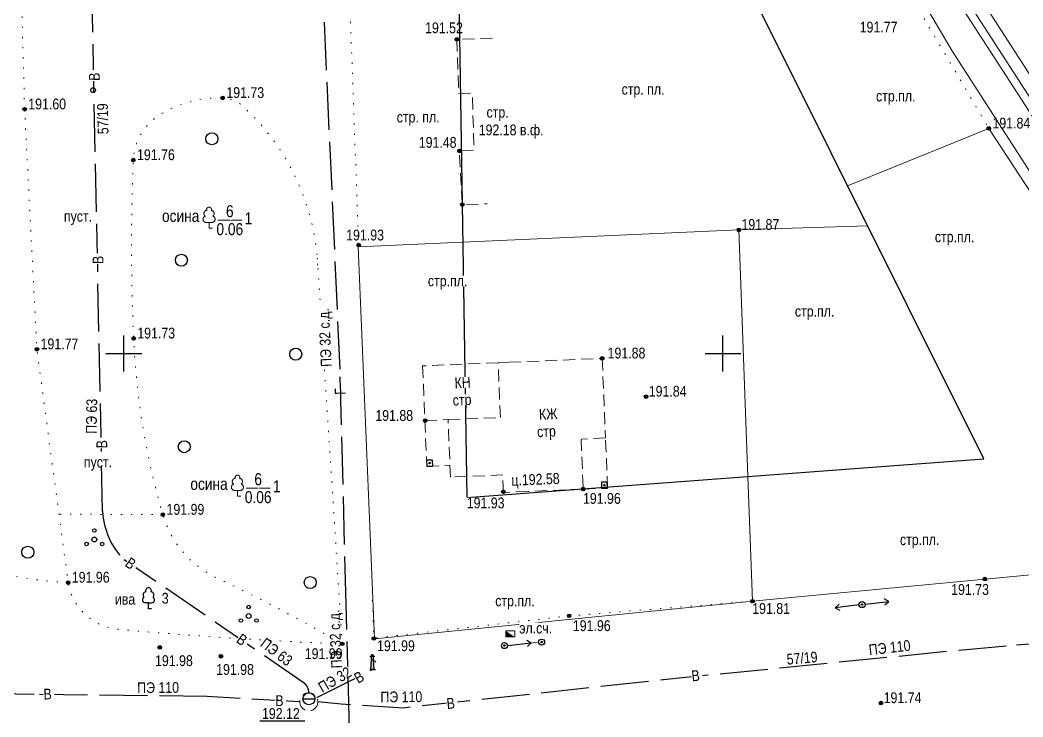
# Model space of a CAD drawing. Header units: millimetres. Extents: x 5990 to 6530, y 11480 to 11770.
# Drawn here: x 6091.3 to 6175, y 11519.7 to 11577.8 of the extents above; entities that cross this region are included whole.
import ezdxf
from ezdxf.enums import TextEntityAlignment as Align

# ---------------------------------------------------------------- set-up
doc = ezdxf.new("R2010")
doc.units = ezdxf.units.MM
for name, pattern in [('DOT', [0.5, 0, -0.5]), ('g5_01x1', [1, 0.5, -0.5]), ('g5_02x1', [1.5, 1, -0.5]), ('g5_122', [5, 4, -1]), ('g5_366', [0.85, 0.1, -0.75]), ('T_11.LINE', [1, 1, 0])]:
    doc.linetypes.add(name, pattern=pattern)
for name, color, linetype in [('02 ПЛАНОВО-ВЫСОТНОЕ ОБОСНОВАНИЕ', 7, 'Continuous'), ('03 ЗДАНИЯ И ИХ ЧАСТИ', 7, 'Continuous'), ('04 ПРОМЫШЛЕННЫЕ И СОЦ.-КУЛЬТ. ОБЪЕКТЫ', 7, 'Continuous'), ('05 ГАЗОПРОВОД', 7, 'Continuous'), ('06 ВОДОПРОВОД', 7, 'Continuous'), ('07 ЭЛЕКТРОКАБЕЛЬ', 7, 'Continuous'), ('08 ЛЭП', 7, 'Continuous'), ('15 РЕЛЬЕФ', 7, 'Continuous'), ('16 РАСТИТЕЛЬНОСТЬ ГРУНТЫ И БОЛОТА', 7, 'Continuous'), ('17 ОГРАЖДЕНИЯ', 7, 'Continuous')]:
    doc.layers.add(name, color=color, linetype=linetype)
doc.layers.add('18 ГРАНИЦА ТОПОСЪЕМКИ', color=7, linetype='Continuous', plot=False)
doc.styles.add('Д-431', font='ARIALNI_1.TTF', dxfattribs={"height": 0.9})
doc.styles.add('Р-131', font='ARIALN.TTF')
doc.linetypes.add('g5_119_1', pattern='A,4,-1,[31,GUGK_2005.shx,S=0.1,R=0,X=0,Y=0],0.35,[31,GUGK_2005.shx,S=0.08,R=0,X=0,Y=0],3.3,[31,GUGK_2005.shx,S=0.08,R=180,X=0,Y=0],0.35,[31,GUGK_2005.shx,S=0.1,R=180,X=0,Y=0],-1', length=10)
doc.linetypes.add('g5_119_3', pattern='A,4,-1,[31,GUGK_2005.shx,S=0.1,R=0,X=0,Y=0],4,[31,GUGK_2005.shx,S=0.1,R=180,X=0,Y=0],-1', length=10)
doc.linetypes.add('g5_475_2', pattern='A,1.25,[25,GUGK_2005.shx,S=0.4,R=0,X=0,Y=0],1.25,-0.5', length=3)

# ---------------------------------------------------------------- blocks, each defined once
blk = doc.blocks.new('_krest')
at = {"color": 3, "linetype": 'ByBlock', "lineweight": -2}
for p, q in [((0, -3), (0, 3)), ((-3, 0), (3, 0))]:
    blk.add_line(p, q, dxfattribs=at)
blk = doc.blocks.new('g5_330')
blk.add_hatch(color=0).paths.add_polyline_path([(0.15, 0, 1), (-0.15, 0, 1)])
at = {"color": 0}
blk.add_circle((0, 0), 0.15, dxfattribs=at)
blk = doc.blocks.new('*U870')
blk.add_lwpolyline([(-8.17, -3.67), (-0.68, -3.67)])
at = {"color": 7, "style": 'Д-431'}
for tag, p in [('Z', (-7.83, -3.36)), ('Z1', (-7.83, -5.97)), ('Z2', (-7.83, -8.32)), ('Z3', (-7.83, -10.64))]:
    blk.add_attdef(tag, p, '', height=1.8, dxfattribs=at)
blk.add_wipeout([(-0.11, -0.99), (-0.17, -0.98), (-0.24, -0.97), (-0.28, -0.96), (-0.36, -0.93), (-0.41, -0.91), (-0.49, -0.87), (-0.57, -0.82), (-0.62, -0.79), (-0.67, -0.74), (-0.71, -0.7), (-0.77, -0.63), (-0.8, -0.6), (-0.83, -0.56), (-0.86, -0.5), (-0.9, -0.44), (-0.94, -0.35), (-0.95, -0.31), (-0.97, -0.26), (-0.98, -0.18), (-0.99, -0.1), (-1, -0.03), (-1, 0.04), (-0.99, 0.11), (-0.99, 0.16), (-0.98, 0.2), (-0.96, 0.27), (-0.95, 0.31), (-0.94, 0.35), (-0.92, 0.39), (-0.9, 0.43), (-0.88, 0.48), (-0.87, 0.49), (-0.86, 0.51), (-0.86, 0.52), (-0.85, 0.53), (-0.84, 0.55), (-0.83, 0.56), (-0.82, 0.58), (-0.81, 0.59), (-0.8, 0.6), (-0.79, 0.61), (-0.77, 0.64), (-0.76, 0.65), (-0.75, 0.66), (-0.74, 0.67), (-0.73, 0.68), (-0.72, 0.69), (-0.71, 0.7), (-0.7, 0.71), (-0.69, 0.73), (-0.67, 0.74), (-0.66, 0.75), (-0.65, 0.76), (-0.64, 0.77), (-0.62, 0.78), (-0.61, 0.79), (-0.6, 0.8), (-0.58, 0.81), (-0.56, 0.83), (-0.55, 0.83), (-0.53, 0.85), (-0.52, 0.86), (-0.5, 0.86), (-0.49, 0.87), (-0.47, 0.88), (-0.46, 0.89), (-0.44, 0.9), (-0.43, 0.9), (-0.36, 0.93), (-0.33, 0.94), (-0.31, 0.95), (-0.27, 0.96), (-0.22, 0.98), (-0.16, 0.99), (-0.1, 0.99), (0, 1), (0.1, 1), (0.16, 0.99), (0.22, 0.98), (0.3, 0.95), (0.36, 0.93), (0.48, 0.88), (0.56, 0.83), (0.63, 0.77), (0.73, 0.68), (0.81, 0.59), (0.86, 0.52), (0.94, 0.34), (0.98, 0.21), (0.99, 0.13), (1, 0.07), (1, 0.02), (1, -0.08), (0.97, -0.23), (0.94, -0.33), (0.91, -0.41), (0.88, -0.47), (0.86, -0.51), (0.82, -0.57), (0.79, -0.61), (0.76, -0.65), (0.72, -0.7), (0.66, -0.75), (0.63, -0.77), (0.6, -0.8), (0.55, -0.84), (0.5, -0.87), (0.43, -0.9), (0.38, -0.92), (0.31, -0.95), (0.24, -0.97), (0.18, -0.98), (0.07, -1), (-0.05, -1)])
blk.add_lwpolyline([(-1, 0), (1, 0)])
blk.add_circle((0, 0), 1)
blk = doc.blocks.new('g5_108b')
h = blk.add_hatch(color=0)
edge = h.paths.add_edge_path()
edge.add_arc((0, 0), 0.06, 0, 360)
at = {"color": 0, "lineweight": 25}
blk.add_lwpolyline([(-0.25, -0.25), (0.25, -0.25), (0.25, 0.25), (-0.25, 0.25)], close=True, dxfattribs=at)
at = {"color": 0}
blk.add_circle((0, 0), 0.06, dxfattribs=at)
blk = doc.blocks.new('g5_371')
at = {"color": 0}
blk.add_circle((0, 0), 0.2, dxfattribs=at)
blk = doc.blocks.new('g5_113c')
blk.add_hatch(color=1).paths.add_polyline_path([(-0.375, 0), (0.375, 0), (0, 0.25), (-0.375, 0.5)])
at = {"color": 1, "lineweight": 20}
blk.add_lwpolyline([(-0.375, 0), (0.375, 0), (0.375, 0.5), (-0.375, 0.5)], close=True, dxfattribs=at)
blk = doc.blocks.new('g5_115_1')
at = {"color": 0}
for points in [[(0, 0), (2, 0)], [(1.647, -0.252), (2, 0), (1.647, 0.252)]]:
    blk.add_lwpolyline(points, dxfattribs=at)
blk = doc.blocks.new('51321399')
at = {"layer": '08 ЛЭП', "xscale": 2, "yscale": 2, "zscale": 2}
blk.add_blockref('g5_115_1', (0, 0), dxfattribs=at)
blk = doc.blocks.new('g5_108a')
h = blk.add_hatch(color=0)
edge = h.paths.add_edge_path()
edge.add_arc((0, 0), 0.06, 0, 360)
at = {"color": 0, "lineweight": 25}
blk.add_circle((0, 0), 0.25, dxfattribs=at)
at = {"color": 0}
blk.add_circle((0, 0), 0.06, dxfattribs=at)
blk = doc.blocks.new('*U881')
at = {"layer": '08 ЛЭП', "xscale": 2, "yscale": 2, "zscale": 2, "rotation": 1.295850357354581}
blk.add_blockref('g5_115_1', (0, 0), dxfattribs=at)
blk = doc.blocks.new('g5_304_2')
blk.add_hatch(color=0).paths.add_polyline_path([(0.125, 0), (-0.125, 0), (-0.05, 1.25), (0.05, 1.25)])
at = {"color": 0, "lineweight": 30}
for p, q in [((-0.2, 1.125), (0.2, 1.125)), ((0, 0.875), (0.275, 0.627))]:
    blk.add_line(p, q, dxfattribs=at)
at = {"color": 0}
blk.add_line((0, 0), (0.25, 0), dxfattribs=at)
blk.add_lwpolyline([(0.125, 0), (-0.125, 0), (-0.05, 1.25), (0.05, 1.25)], close=True, dxfattribs=at)
blk = doc.blocks.new('*U133')
at = {"color": 0, "linetype": 'T_11.LINE', "lineweight": -2, "style": 'Д-431'}
blk.add_attdef('V', text='', height=1, dxfattribs=at).set_placement((1.733, 0.915), align=Align.CENTER)
blk.add_attdef('R', (2.973, 0.318), '', height=1, dxfattribs=at)
blk.add_attdef('T', text='', height=1, dxfattribs=at).set_placement((1.733, 0.415), align=Align.TOP_CENTER)
at = {"color": 0, "linetype": 'DOT', "lineweight": 0}
blk.add_wipeout([(0, 0.475), (-0.237, 0.475), (-0.331, 0.492), (-0.414, 0.541), (-0.474, 0.616), (-0.503, 0.707), (-0.499, 0.802), (-0.462, 0.89), (-0.393, 0.962), (-0.312, 1.002), (-0.368, 1.052), (-0.411, 1.125), (-0.428, 1.203), (-0.42, 1.283), (-0.388, 1.357), (-0.335, 1.417), (-0.263, 1.459), (-0.188, 1.477), (-0.2, 1.572), (-0.166, 1.662), (-0.094, 1.727), (0, 1.75), (0.094, 1.727), (0.166, 1.662), (0.2, 1.572), (0.188, 1.477), (0.263, 1.459), (0.335, 1.417), (0.388, 1.357), (0.42, 1.283), (0.428, 1.203), (0.411, 1.125), (0.368, 1.052), (0.312, 1.002), (0.393, 0.962), (0.462, 0.89), (0.499, 0.802), (0.503, 0.707), (0.474, 0.616), (0.414, 0.541), (0.331, 0.492), (0.237, 0.475)], dxfattribs=at)
at = {"color": 0, "linetype": 'T_11.LINE', "lineweight": -2}
blk.add_line((0.733, 0.665), (2.733, 0.665), dxfattribs=at)
blk.add_lwpolyline([(0, 0.475), (-0.237, 0.475, -0.870665), (-0.311, 1.002, -0.721398), (-0.188, 1.476, -1.460871), (0.188, 1.476, -0.721398), (0.311, 1.002, -0.870665), (0.237, 0.475)], format="xyb", close=True, dxfattribs=at)
blk.add_lwpolyline([(0, 0.475), (0, 0), (0.3, 0)], dxfattribs=at)
at = {"color": 0, "linetype": 'T_11.LINE', "lineweight": -2, "style": 'Д-431'}
for tag, p in [('P1', (-0.767, 1.069)), ('P2', (-0.808, -0.244))]:
    blk.add_attdef(tag, text='', height=1, dxfattribs=at).set_placement(p, align=Align.RIGHT)
blk = doc.blocks.new('g5_368')
at = {"color": 0}
blk.add_circle((0, 0), 0.5, dxfattribs=at)
blk = doc.blocks.new('g5_394')
at = {"color": 0}
for centre, radius in [((0, 0.75), 0.15), ((0, 0), 0.2), ((-0.65, -0.375), 0.15), ((0.65, -0.375), 0.15)]:
    blk.add_circle(centre, radius, dxfattribs=at)
blk = doc.blocks.new('g5_388_1')
at = {"color": 0}
blk.add_lwpolyline([(0, 0.497), (0.257, 0.497, 0.798042), (0.365, 0.973, 0.636328), (0.231, 1.405, 0.533064), (0, 1.75, 0.533064), (-0.231, 1.405, 0.636328), (-0.365, 0.973, 0.798042), (-0.257, 0.497)], format="xyb", dxfattribs=at)
for points in [[(0, 0.497), (-0.257, 0.497)], [(0.25, 0), (0, 0), (0, 0.497)]]:
    blk.add_lwpolyline(points, dxfattribs=at)

msp = doc.modelspace()

# ---------------------------------------------------------------- linework, layer by layer
at = {"layer": '03 ЗДАНИЯ И ИХ ЧАСТИ', "color": 7, "linetype": 'g5_02x1', "lineweight": 15, "elevation": 191.52, "flags": 128}
msp.add_lwpolyline([(6130.757, 11576.325), (6127.782, 11576.226), (6127.933, 11571.696), (6129.068, 11571.734), (6129.227, 11566.961), (6127.999, 11566.916), (6128.242, 11562.427), (6130.316, 11562.496)], dxfattribs=at)
at = {"layer": '03 ЗДАНИЯ И ИХ ЧАСТИ', "color": 7, "linetype": 'g5_02x1', "lineweight": 15}
for points in [[(6138.33, 11538.68), (6133.709, 11538.489), (6131.672, 11538.405), (6131.612, 11539.86), (6127.25, 11539.68), (6127.052, 11544.479), (6131.422, 11544.659), (6131.232, 11549.231), (6132.162, 11549.269), (6139.92, 11549.59), (6140.195, 11542.948), (6138.157, 11542.864), (6138.33, 11538.685), (6140.368, 11538.769), (6140.195, 11542.948)], [(6131.232, 11549.231), (6124.93, 11548.97), (6125.119, 11544.399), (6127.052, 11544.479)], [(6125.119, 11544.399), (6125.277, 11540.589), (6127.209, 11540.669)]]:
    msp.add_lwpolyline(points, dxfattribs=at)
at = {"layer": '04 ПРОМЫШЛЕННЫЕ И СОЦ.-КУЛЬТ. ОБЪЕКТЫ', "color": 7, "linetype": 'g5_366', "lineweight": 15}
msp.add_lwpolyline([(6164.636, 11581.637), (6172.186, 11568.788)], dxfattribs=at)
at = {"layer": '05 ГАЗОПРОВОД', "color": 1, "linetype": 'g5_122', "lineweight": 30}
for points in [[(6118.732, 11521.974), (6118.548, 11529.056)], [(6192.893, 11515.085), (6139.207, 11510.269), (6119.084, 11508.476), (6118.732, 11521.974)]]:
    msp.add_lwpolyline(points, dxfattribs=at)
at = {"layer": '06 ВОДОПРОВОД', "color": 82, "linetype": 'g5_122', "lineweight": 30, "flags": 128}
for points in [[(6196.078, 11528.046), (6194.428, 11527.361), (6185.645, 11526.611), (6174.511, 11525.642)], [(6116.086, 11521.288), (6117.541, 11522.017), (6120.736, 11523.616)]]:
    msp.add_lwpolyline(points, dxfattribs=at)
at = {"layer": '06 ВОДОПРОВОД', "color": 82, "linetype": 'g5_122', "lineweight": 30}
msp.add_lwpolyline([(6114.68, 11520.925), (6106.954, 11521.369), (6092.501, 11521.545), (6071.595, 11521.851), (6062.027, 11521.628)], dxfattribs=at)
at = {"layer": '06 ВОДОПРОВОД', "color": 7, "linetype": 'g5_02x1', "lineweight": 15}
msp.add_circle((6115.43, 11520.925, 191.853), 0.75, dxfattribs=at)
at = {"layer": '07 ЭЛЕКТРОКАБЕЛЬ', "color": 1, "linetype": 'g5_119_1', "lineweight": 15, "flags": 128}
msp.add_lwpolyline([(6138.251, 11707.651), (6138.143, 11709.394), (6132.149, 11709.147), (6131.77, 11708.763), (6131.755, 11708.148), (6132.156, 11701.589), (6132.828, 11697.358), (6134.292, 11691.331), (6134.144, 11690.412), (6129.827, 11686.451), (6125.882, 11682.951), (6119.573, 11677.112), (6113.225, 11670.826), (6112.138, 11669.874), (6112.138, 11669.874), (6111.93, 11669.12), (6112.105, 11668.415), (6112.105, 11668.415), (6114.964, 11664.504), (6125.105, 11648.614), (6132.604, 11637.183), (6135.399, 11632.923), (6142.685, 11621.596), (6146.752, 11614.767), (6149.352, 11610.159), (6154.374, 11601.26), (6158.475, 11593.549), (6158.475, 11593.549), (6161.26, 11588.618), (6169.163, 11575.217), (6177.243, 11562.632), (6192.688, 11539.297), (6192.688, 11539.297), (6195.381, 11535.02), (6197.954, 11531.142), (6197.954, 11531.142)], dxfattribs=at)
at = {"layer": '07 ЭЛЕКТРОКАБЕЛЬ', "color": 1, "linetype": 'g5_119_3', "lineweight": 20, "flags": 128}
msp.add_lwpolyline([(6151.647, 11611.615), (6162.95, 11592.92), (6179.54, 11567.2), (6197.1, 11541.73), (6202.559, 11533.071), (6232.77, 11535.58), (6250, 11537.328)], dxfattribs=at)
at = {"layer": '08 ЛЭП', "color": 7, "linetype": 'g5_01x1', "lineweight": 15, "elevation": 196.41}
msp.add_lwpolyline([(6132.008, 11525.586), (6134.61, 11525.91)], dxfattribs=at)
at = {"layer": '15 РЕЛЬЕФ', "color": 7, "lineweight": 15}
for points in [[(6139.92, 11549.59), (6139.92, 11549.59)], [(6125.15, 11544.4), (6125.15, 11544.4)], [(6138.33, 11538.68), (6138.33, 11538.68)], [(6131.67, 11538.46), (6131.67, 11538.46)]]:
    msp.add_lwpolyline(points, dxfattribs=at)
at = {"layer": '16 РАСТИТЕЛЬНОСТЬ ГРУНТЫ И БОЛОТА', "color": 7, "linetype": 'g5_366', "lineweight": 15, "flags": 128}
msp.add_lwpolyline([(6095.341, 11530.88, -0.187977), (6075.211, 11539.714, -2.415034)], format="xyb", dxfattribs=at)
msp.add_lwpolyline([(6103.246, 11536.547), (6094.576, 11536.591)], dxfattribs=at)
at = {"layer": '17 ОГРАЖДЕНИЯ', "color": 7, "linetype": 'g5_475_2', "lineweight": 15}
msp.add_lwpolyline([(6162.066, 11560.671), (6151.32, 11560.32)], dxfattribs=at)
at = {"layer": '17 ОГРАЖДЕНИЯ', "color": 7, "linetype": 'g5_475_2', "lineweight": 15, "elevation": 192.002}
msp.add_lwpolyline([(6152.084, 11539.732), (6151.32, 11560.32), (6128.271, 11559.288)], dxfattribs=at)
at = {"layer": '18 ГРАНИЦА ТОПОСЪЕМКИ', "color": 2, "lineweight": 30}
msp.add_lwpolyline([(6128.612, 11537.977), (6171.777, 11541.205), (6127.132, 11630.697), (6128.612, 11537.977)], dxfattribs=at)

# ---------------------------------------------------------------- block references
at = {"layer": '02 ПЛАНОВО-ВЫСОТНОЕ ОБОСНОВАНИЕ', "color": 94, "xscale": 0.5, "yscale": 0.5, "zscale": 0.5}
for p in [(6100, 11550), (6150, 11550)]:
    msp.add_blockref('_krest', p, dxfattribs=at)
at = {"layer": '02 ПЛАНОВО-ВЫСОТНОЕ ОБОСНОВАНИЕ', "lineweight": 25, "xscale": 0.5, "yscale": 0.5, "zscale": 0.5}
for p in [(6100, 11550), (6150, 11550)]:
    msp.add_blockref('_krest', p, dxfattribs=at)
at = {"layer": '03 ЗДАНИЯ И ИХ ЧАСТИ', "color": 7, "lineweight": 15}
for p, rotation in [((6125.516, 11540.849, 191.92), 2.368455447342792), ((6140.107, 11539.009), 2.3684554473428)]:
    msp.add_blockref('g5_108b', p, dxfattribs=dict(at, rotation=rotation))
at = {"layer": '07 ЭЛЕКТРОКАБЕЛЬ', "color": 1, "lineweight": 15}
msp.add_blockref('g5_113c', (6132.25, 11526.34, 192.12), dxfattribs=at)
at = {"layer": '08 ЛЭП', "color": 7, "lineweight": 15}
for name, p, xscale, yscale, zscale, rotation in [('51321399', (6161.858, 11529.069, 191.84), 0.5, 0.5, 0.5, 6.619478472420413), ('51321399', (6161.362, 11529.011, 191.84), 0.4999999999999999, 0.4999999999999999, 0.4999999999999999, 186.6737946961636), ('*U881', (6132.01, 11525.62, 196.41), 0.5000000000000003, 0.5000000000000003, 0.5000000000000003, 5.230367624448837)]:
    msp.add_blockref(name, p, dxfattribs=dict(at, xscale=xscale, yscale=yscale, zscale=zscale, rotation=rotation))
for p in [(6161.61, 11529.04, 191.84), (6134.86, 11525.91, 196.41), (6131.76, 11525.62, 196.41)]:
    msp.add_blockref('g5_108a', p, dxfattribs=at)
at = {"layer": '15 РЕЛЬЕФ', "color": 7, "lineweight": 15}
for p in [(6127.782, 11576.226), (6108.242, 11571.336), (6091.707, 11570.385), (6172.186, 11568.788), (6100.781, 11566.148), (6127.999, 11566.916), (6128.242, 11562.427, 192.18), (6119.59, 11559.05), (6100.806, 11551.262), (6092.733, 11550.354), (6139.92, 11549.59, 191.88), (6125.15, 11544.4, 191.88), (6138.33, 11538.68, 191.96), (6131.67, 11538.46, 191.93), (6103.246, 11536.547), (6095.341, 11530.88), (6152.47, 11529.32), (6137.16, 11528.1), (6120.85, 11526.21), (6102.99, 11525.467), (6108.093, 11524.732), (6163.186, 11520.817)]:
    msp.add_blockref('g5_330', p, dxfattribs=at)
at = {"layer": '15 РЕЛЬЕФ'}
for p in [(6151.32, 11560.32), (6143.58, 11546.4)]:
    msp.add_blockref('g5_330', p, dxfattribs=at)
at = {"layer": '16 РАСТИТЕЛЬНОСТЬ ГРУНТЫ И БОЛОТА', "color": 7, "lineweight": 15}
for name, p in [('g5_371', (6097.423, 11571.985)), ('g5_368', (6107.333, 11567.926)), ('g5_368', (6104.796, 11557.789)), ('g5_368', (6114.338, 11549.946)), ('g5_368', (6105.038, 11542.223)), ('g5_394', (6097.528, 11534.478)), ('g5_368', (6091.976, 11533.414)), ('g5_368', (6115.545, 11530.88)), ('g5_388_1', (6102.047, 11528.691)), ('g5_394', (6110.413, 11528.086))]:
    msp.add_blockref(name, p, dxfattribs=at)

# ---------------------------------------------------------------- texts
at = {"color": 4, "lineweight": 25, "char_height": 0.9, "attachment_point": 5, "style": 'Д-431', "bg_fill": 3, "box_fill_scale": 1, "bg_fill_color": 256, "bg_fill_transparency": 0}
for insert, rotation in [((6098.239, 11569.594), 91.31123), ((6156.601, 11524.571), 4.85178)]:
    msp.add_mtext('\\A1;{\\C4;57/19}', dxfattribs=dict(at, insert=insert, rotation=rotation))
at = {"layer": '04 ПРОМЫШЛЕННЫЕ И СОЦ.-КУЛЬТ. ОБЪЕКТЫ', "color": 7, "lineweight": 25, "style": 'Д-431'}
for s, p in [('стр. пл.', (6143.331, 11571.93)), ('стр.пл.', (6157.651, 11553.393))]:
    msp.add_text(s, height=0.9, dxfattribs=at).set_placement(p, align=Align.MIDDLE)
at = {"layer": '15 РЕЛЬЕФ', "color": 7, "lineweight": 25, "style": 'Д-431'}
for s, p in [('191.87', (6151.545, 11560.32)), ('191.84', (6143.805, 11546.4))]:
    msp.add_text(s, height=0.9, dxfattribs=at).set_placement(p)
at = {"layer": '15 РЕЛЬЕФ', "color": 7, "lineweight": 25, "char_height": 0.9, "attachment_point": 1, "style": 'Д-431'}
for s, insert in [('191.52', (6125.135, 11577.638)), ('191.73', (6108.55, 11572.232)), ('191.60', (6092.015, 11571.281)), ('191.84', (6172.494, 11569.684)), ('191.48', (6124.61, 11568.075)), ('191.76', (6101.089, 11567.044)), ('191.73', (6101.114, 11552.158)), ('191.77', (6093.041, 11551.25)), ('191.96', (6095.649, 11531.776))]:
    msp.add_mtext(s, dxfattribs=dict(at, insert=insert))
at = {"layer": '16 РАСТИТЕЛЬНОСТЬ ГРУНТЫ И БОЛОТА', "color": 7, "lineweight": 25, "char_height": 0.9, "attachment_point": 1, "style": 'Д-431'}
for s, insert in [('ива', (6099.242, 11529.943)), ('3', (6103.159, 11530.02))]:
    msp.add_mtext(s, dxfattribs=dict(at, insert=insert))

# ---------------------------------------------------------------- next in the draw order: linework, layer by layer
at = {"layer": '06 ВОДОПРОВОД', "color": 82, "linetype": 'g5_122', "lineweight": 30}
msp.add_lwpolyline([(6115.43, 11521.675, 0.103426), (6115.342, 11522.096, 0.121483), (6115.035, 11522.496), (6100.027, 11532.771, -0.188101), (6098.215, 11536.834), (6096.851, 11603.413)], format="xyb", dxfattribs=at)
at = {"layer": '06 ВОДОПРОВОД', "color": 82, "linetype": 'g5_122', "lineweight": 30, "flags": 128}
msp.add_lwpolyline([(6173.638, 11525.566), (6170.32, 11525.278), (6146.6, 11522.927), (6123.324, 11520.408), (6118.117, 11520.729), (6116.18, 11520.925)], dxfattribs=at)

# ---------------------------------------------------------------- next in the draw order: texts
at = {"layer": '03 ЗДАНИЯ И ИХ ЧАСТИ', "color": 7, "lineweight": 25, "insert": (6130.263, 11570.594, 176.08), "char_height": 0.9, "attachment_point": 1, "style": 'Д-431', "bg_fill": 3, "box_fill_scale": 1, "bg_fill_color": 256, "bg_fill_transparency": 0}
msp.add_mtext('стр.', dxfattribs=at)
at = {"layer": '03 ЗДАНИЯ И ИХ ЧАСТИ', "color": 7, "lineweight": 25, "char_height": 0.9, "attachment_point": 1, "rotation": 2.69745, "bg_fill": 3, "box_fill_scale": 1, "bg_fill_color": 256, "bg_fill_transparency": 0}
for s, insert, style in [('КЖ', (6134.615, 11545.363), 'Р-131'), ('стр', (6134.461, 11543.912), 'Д-431')]:
    msp.add_mtext(s, dxfattribs=dict(at, insert=insert, style=style))
at = {"layer": '04 ПРОМЫШЛЕННЫЕ И СОЦ.-КУЛЬТ. ОБЪЕКТЫ', "color": 7, "lineweight": 25, "insert": (6122.767, 11570.189), "char_height": 0.9, "attachment_point": 1, "style": 'Д-431', "bg_fill": 3, "box_fill_scale": 1, "bg_fill_color": 256, "bg_fill_transparency": 0}
msp.add_mtext('стр. пл.', dxfattribs=at)
at = {"layer": '05 ГАЗОПРОВОД', "color": 7, "lineweight": 25, "insert": (6117.605, 11546.549), "char_height": 0.9, "attachment_point": 1, "rotation": 91.16714, "line_spacing_factor": 0.6, "style": 'Д-431', "bg_fill": 3, "box_fill_scale": 1, "bg_fill_color": 256, "bg_fill_transparency": 0}
msp.add_mtext('Г', dxfattribs=at)
at = {"layer": '06 ВОДОПРОВОД', "color": 7, "lineweight": 25, "insert": (6093.271, 11522.012), "char_height": 0.9, "attachment_point": 1, "rotation": 1.5003, "line_spacing_factor": 0.6, "style": 'Д-431', "bg_fill": 3, "box_fill_scale": 1, "bg_fill_color": 256, "bg_fill_transparency": 0}
msp.add_mtext('В', dxfattribs=at)
at = {"layer": '15 РЕЛЬЕФ', "color": 7, "lineweight": 25, "char_height": 0.9, "attachment_point": 1, "style": 'Д-431', "bg_fill": 3, "box_fill_scale": 1, "bg_fill_color": 256, "bg_fill_transparency": 0}
for s, insert in [('191.93', (6118.55, 11560.341)), ('191.88', (6140.37, 11550.49)), ('191.88', (6120.98, 11545.277)), ('191.93', (6128.612, 11537.977)), ('191.81', (6152.442, 11529.167)), ('191.96', (6137.471, 11527.733))]:
    msp.add_mtext(s, dxfattribs=dict(at, insert=insert))

# ---------------------------------------------------------------- next in the draw order: linework, layer by layer
at = {"layer": '04 ПРОМЫШЛЕННЫЕ И СОЦ.-КУЛЬТ. ОБЪЕКТЫ', "color": 7, "linetype": 'g5_366', "lineweight": 15}
msp.add_lwpolyline([(6119.59, 11558.9), (6118.84, 11579.7)], dxfattribs=at)
at = {"layer": '05 ГАЗОПРОВОД', "color": 1, "linetype": 'g5_122', "lineweight": 30}
msp.add_lwpolyline([(6118.548, 11529.056), (6118.036, 11548.685), (6115.916, 11596.029), (6114.961, 11614.061)], dxfattribs=at)

# ---------------------------------------------------------------- next in the draw order: block references
at = {"layer": '06 ВОДОПРОВОД', "color": 7, "lineweight": 15, "xscale": 0.5, "yscale": 0.5, "zscale": 0.5}
msp.add_blockref('*U870', (6115.437, 11521.177), dxfattribs=at).add_auto_attribs({'Z': '192.12', 'Z1': '189.61', 'Z2': '189.33дно'})

# ---------------------------------------------------------------- next in the draw order: texts
at = {"layer": '03 ЗДАНИЯ И ИХ ЧАСТИ', "color": 7, "lineweight": 25, "insert": (6129.613, 11569.113, 192.18), "char_height": 0.9, "attachment_point": 1, "style": 'Д-431'}
msp.add_mtext('192.18 в.ф.', dxfattribs=at)
at = {"layer": '06 ВОДОПРОВОД', "color": 7, "lineweight": 25, "char_height": 0.9, "attachment_point": 1, "line_spacing_factor": 0.6, "style": 'Д-431', "bg_fill": 3, "box_fill_scale": 1, "bg_fill_color": 256, "bg_fill_transparency": 0}
for insert, rotation in [((6097.07, 11572.767), 89.18373), ((6097.383, 11557.477), 89.18373), ((6097.698, 11542.093), 89.18373), ((6100.541, 11533.041), 324.08625), ((6109.832, 11526.681), 324.08625), ((6147.328, 11523.524), 5.77542), ((6126.885, 11521.213), 5.77542)]:
    msp.add_mtext('В', dxfattribs=dict(at, insert=insert, rotation=rotation))
at = {"layer": '06 ВОДОПРОВОД', "color": 7, "lineweight": 25, "char_height": 0.9, "attachment_point": 1, "rotation": 0.52468, "style": 'Д-431', "bg_fill": 3, "box_fill_scale": 1, "bg_fill_color": 256, "bg_fill_transparency": 0}
for insert in [(6101.099, 11522.547), (6121.403, 11521.774)]:
    msp.add_mtext('ПЭ 110', dxfattribs=dict(at, insert=insert))
at = {"layer": '15 РЕЛЬЕФ', "color": 7, "lineweight": 25, "char_height": 0.9, "attachment_point": 1, "style": 'Д-431', "bg_fill": 3, "box_fill_scale": 1, "bg_fill_color": 256, "bg_fill_transparency": 0}
for s, insert in [('191.99', (6121.126, 11526.055)), ('191.98', (6102.594, 11524.811)), ('191.98', (6107.696, 11524.075)), ('191.74', (6163.411, 11521.717))]:
    msp.add_mtext(s, dxfattribs=dict(at, insert=insert))

# ---------------------------------------------------------------- next in the draw order: linework, layer by layer
at = {"layer": '04 ПРОМЫШЛЕННЫЕ И СОЦ.-КУЛЬТ. ОБЪЕКТЫ', "color": 7, "linetype": 'g5_366', "lineweight": 15, "flags": 128}
msp.add_lwpolyline([(6152.47, 11529.32), (6137.16, 11528.1), (6120.849, 11526.235), (6120.726, 11529.457)], dxfattribs=at)
at = {"layer": '07 ЭЛЕКТРОКАБЕЛЬ', "color": 1, "linetype": 'g5_119_1', "lineweight": 20, "flags": 128}
for points in [[(6220.222, 11500), (6211.44, 11516.87), (6202.055, 11530.518), (6190.22, 11547.73), (6176.491, 11568.752), (6161.452, 11592.021), (6160.009, 11594.653), (6159.909, 11595.429), (6159.953, 11596.293), (6160.432, 11597.221), (6167.084, 11601.661), (6167.336, 11602.009), (6167.48, 11602.672), (6167.417, 11603.181), (6158.356, 11616.579)], [(6158.784, 11616.895), (6168.11, 11603.28), (6168.193, 11602.37), (6167.9, 11601.622), (6167.54, 11601.13), (6160.95, 11596.75), (6160.618, 11596.287), (6160.602, 11595.5), (6160.66, 11594.91), (6162.07, 11592.35), (6176.7, 11569.7), (6188.45, 11551.57), (6190.73, 11548.21), (6202.799, 11530.635), (6211.84, 11517.47), (6220.994, 11500)]]:
    msp.add_lwpolyline(points, dxfattribs=at)
at = {"layer": '16 РАСТИТЕЛЬНОСТЬ ГРУНТЫ И БОЛОТА', "color": 7, "linetype": 'g5_366', "lineweight": 15, "flags": 128}
msp.add_lwpolyline([(6116.138, 11557.964), (6118.217, 11525.764, 0.020874), (6107.744, 11531.272, -0.214344), (6103.246, 11536.547, -0.0598), (6100.806, 11551.262, -0.021596), (6100.781, 11566.148, -0.244876), (6102.925, 11569.876, -0.151542), (6108.242, 11571.336, -0.178613), (6109.917, 11570.655, -0.198199), (6116.178, 11557.339)], format="xyb", dxfattribs=at)
at = {"layer": '17 ОГРАЖДЕНИЯ', "color": 7, "linetype": 'g5_475_2', "lineweight": 15, "elevation": 192.002}
for points in [[(6128.271, 11559.288), (6119.553, 11558.898), (6120.924, 11526.174)], [(6120.924, 11526.174), (6152.47, 11529.32), (6152.084, 11539.732)]]:
    msp.add_lwpolyline(points, dxfattribs=at)

# ---------------------------------------------------------------- next in the draw order: block references
at = {"layer": '06 ВОДОПРОВОД', "color": 7, "lineweight": 15}
msp.add_blockref('g5_304_2', (6120.736, 11523.616, 191.689), dxfattribs=at)

# ---------------------------------------------------------------- next in the draw order: texts
at = {"layer": '06 ВОДОПРОВОД', "color": 7, "lineweight": 25, "insert": (6112.648, 11521.481), "char_height": 0.9, "attachment_point": 1, "rotation": 358.53011, "line_spacing_factor": 0.6, "style": 'Д-431', "bg_fill": 3, "box_fill_scale": 1, "bg_fill_color": 256, "bg_fill_transparency": 0}
msp.add_mtext('В', dxfattribs=at)

# ---------------------------------------------------------------- next in the draw order: block references
at = {"layer": '16 РАСТИТЕЛЬНОСТЬ ГРУНТЫ И БОЛОТА', "color": 7, "linetype": 'T_11.LINE', "lineweight": 15}
ref = msp.add_blockref('*U133', (6107.101, 11560.467), dxfattribs=at)
ref.add_attrib('V', '6', dxfattribs={"layer": '0', "color": 0, "linetype": 'T_11.LINE', "lineweight": -2, "height": 1, "style": 'Д-431'}).set_placement((6108.834, 11561.382), align=Align.CENTER)
ref.add_attrib('T', '0.06', dxfattribs={"layer": '0', "color": 0, "linetype": 'T_11.LINE', "lineweight": -2, "height": 1, "style": 'Д-431'}).set_placement((6108.834, 11560.882), align=Align.TOP_CENTER)
ref.add_attrib('R', '1', (6110.074, 11560.785), dxfattribs={"layer": '0', "color": 0, "linetype": 'T_11.LINE', "lineweight": -2, "height": 1, "style": 'Д-431'})
ref.add_attrib('P1', 'осина', dxfattribs={"layer": '0', "color": 0, "linetype": 'T_11.LINE', "lineweight": -2, "height": 1, "style": 'Д-431'}).set_placement((6106.293, 11560.985), align=Align.RIGHT)
ref = msp.add_blockref('*U133', (6109.469, 11538.098), dxfattribs=at)
ref.add_attrib('V', '6', dxfattribs={"layer": '0', "color": 0, "linetype": 'T_11.LINE', "lineweight": -2, "height": 1, "style": 'Д-431'}).set_placement((6111.202, 11539.013), align=Align.CENTER)
ref.add_attrib('T', '0.06', dxfattribs={"layer": '0', "color": 0, "linetype": 'T_11.LINE', "lineweight": -2, "height": 1, "style": 'Д-431'}).set_placement((6111.202, 11538.513), align=Align.TOP_CENTER)
ref.add_attrib('R', '1', (6112.441, 11538.416), dxfattribs={"layer": '0', "color": 0, "linetype": 'T_11.LINE', "lineweight": -2, "height": 1, "style": 'Д-431'})
ref.add_attrib('P1', 'осина', dxfattribs={"layer": '0', "color": 0, "linetype": 'T_11.LINE', "lineweight": -2, "height": 1, "style": 'Д-431'}).set_placement((6108.661, 11538.616), align=Align.RIGHT)

# ---------------------------------------------------------------- next in the draw order: texts
at = {"layer": '03 ЗДАНИЯ И ИХ ЧАСТИ', "color": 7, "lineweight": 25, "char_height": 0.9, "attachment_point": 1, "bg_fill": 3, "box_fill_scale": 1, "bg_fill_color": 256, "bg_fill_transparency": 0}
for s, insert, rotation, style in [('КН', (6127.573, 11547.995), 2.69745, 'Р-131'), ('стр', (6127.419, 11546.543), 2.69745, 'Д-431'), ('ц.192.58', (6132.319, 11539.857), 2.40966, 'Д-431')]:
    msp.add_mtext(s, dxfattribs=dict(at, insert=insert, rotation=rotation, style=style))
at = {"layer": '04 ПРОМЫШЛЕННЫЕ И СОЦ.-КУЛЬТ. ОБЪЕКТЫ', "color": 7, "lineweight": 25, "char_height": 0.9, "attachment_point": 1, "style": 'Д-431', "bg_fill": 3, "box_fill_scale": 1, "bg_fill_color": 256, "bg_fill_transparency": 0}
for insert in [(6162.775, 11571.944), (6125.37, 11556.509), (6130.992, 11529.805)]:
    msp.add_mtext('стр.пл.', dxfattribs=dict(at, insert=insert))
at = {"layer": '06 ВОДОПРОВОД', "color": 7, "lineweight": 25, "insert": (6162.123, 11525.703), "char_height": 0.9, "attachment_point": 1, "rotation": 6.52598, "style": 'Д-431', "bg_fill": 3, "box_fill_scale": 1, "bg_fill_color": 256, "bg_fill_transparency": 0}
msp.add_mtext('ПЭ 110', dxfattribs=at)
at = {"layer": '06 ВОДОПРОВОД', "color": 7, "lineweight": 25, "insert": (6119.094, 11523.199), "char_height": 0.9, "attachment_point": 1, "rotation": 30.24241, "line_spacing_factor": 0.6, "style": 'Д-431', "bg_fill": 3, "box_fill_scale": 1, "bg_fill_color": 256, "bg_fill_transparency": 0}
msp.add_mtext('В', dxfattribs=at)
at = {"layer": '07 ЭЛЕКТРОКАБЕЛЬ', "color": 7, "lineweight": 25, "insert": (6132.989, 11527.532), "char_height": 0.9, "attachment_point": 1, "style": 'Д-431', "bg_fill": 3, "box_fill_scale": 1, "bg_fill_color": 256, "bg_fill_transparency": 0}
msp.add_mtext('эл.сч.', dxfattribs=at)
at = {"layer": '15 РЕЛЬЕФ', "color": 7, "lineweight": 25, "char_height": 0.9, "attachment_point": 1, "style": 'Д-431', "bg_fill": 3, "box_fill_scale": 1, "bg_fill_color": 256, "bg_fill_transparency": 0}
for s, insert in [('191.77', (6161.411, 11577.698)), ('191.96', (6138.315, 11538.355)), ('191.73', (6169.044, 11530.751))]:
    msp.add_mtext(s, dxfattribs=dict(at, insert=insert))

# ---------------------------------------------------------------- next in the draw order: linework, layer by layer
at = {"layer": '16 РАСТИТЕЛЬНОСТЬ ГРУНТЫ И БОЛОТА', "color": 7, "linetype": 'g5_366', "lineweight": 15, "flags": 128}
msp.add_lwpolyline([(6118.217, 11525.764, -0.012915), (6099.504, 11526.978, -0.34394), (6095.341, 11530.88), (6092.733, 11550.354), (6091.707, 11570.385), (6091.113, 11592.114, 0.248583), (6085.544, 11601.963, 0.114666), (6076.41, 11605.11), (6073.393, 11605.423)], format="xyb", dxfattribs=at)
at = {"layer": '17 ОГРАЖДЕНИЯ', "color": 7, "linetype": 'g5_475_2', "lineweight": 15}
msp.add_lwpolyline([(6152.47, 11529.32), (6180.991, 11532.04), (6180.549, 11556.044), (6172.186, 11568.788), (6160.402, 11564.006)], dxfattribs=at)

# ---------------------------------------------------------------- next in the draw order: block references
at = {"layer": '15 РЕЛЬЕФ', "color": 7, "lineweight": 15}
msp.add_blockref('g5_330', (6171.855, 11531.169), dxfattribs=at)

# ---------------------------------------------------------------- next in the draw order: texts
at = {"layer": '06 ВОДОПРОВОД', "color": 7, "lineweight": 25, "insert": (6116.109, 11522.44), "char_height": 0.9, "attachment_point": 1, "rotation": 30.03532, "style": 'Д-431', "bg_fill": 3, "box_fill_scale": 1, "bg_fill_color": 256, "bg_fill_transparency": 0}
msp.add_mtext('ПЭ 32', dxfattribs=at)
at = {"layer": '15 РЕЛЬЕФ', "color": 7, "lineweight": 25, "insert": (6103.554, 11537.443), "char_height": 0.9, "attachment_point": 1, "style": 'Д-431'}
msp.add_mtext('191.99', dxfattribs=at)

# ---------------------------------------------------------------- next in the draw order: texts
at = {"layer": '04 ПРОМЫШЛЕННЫЕ И СОЦ.-КУЛЬТ. ОБЪЕКТЫ', "color": 7, "lineweight": 25, "char_height": 0.9, "attachment_point": 1, "style": 'Д-431', "bg_fill": 3, "box_fill_scale": 1, "bg_fill_color": 256, "bg_fill_transparency": 0}
for s, insert in [('пуст.', (6094.988, 11561.902)), ('стр.пл.', (6167.685, 11560.193)), ('пуст.', (6096.655, 11541.388)), ('стр.пл.', (6164.772, 11534.908))]:
    msp.add_mtext(s, dxfattribs=dict(at, insert=insert))
at = {"layer": '05 ГАЗОПРОВОД', "color": 7, "lineweight": 25, "char_height": 0.9, "attachment_point": 1, "rotation": 92.69976, "style": 'Д-431', "bg_fill": 3, "box_fill_scale": 1, "bg_fill_color": 256, "bg_fill_transparency": 0}
for insert in [(6116.442, 11548.86), (6117.314, 11523.702)]:
    msp.add_mtext('ПЭ 32 с.д.', dxfattribs=dict(at, insert=insert))
at = {"layer": '06 ВОДОПРОВОД', "color": 7, "lineweight": 25, "char_height": 0.9, "attachment_point": 1, "style": 'Д-431', "bg_fill": 3, "box_fill_scale": 1, "bg_fill_color": 256, "bg_fill_transparency": 0}
for insert, rotation in [((6096.815, 11543.311), 88.87253), ((6111.844, 11526.337), 322.77296)]:
    msp.add_mtext('ПЭ 63', dxfattribs=dict(at, insert=insert, rotation=rotation))

# ---------------------------------------------------------------- next in the draw order: block references
at = {"layer": '15 РЕЛЬЕФ', "color": 7, "lineweight": 15}
msp.add_blockref('g5_330', (6118.217, 11525.764), dxfattribs=at)

# ---------------------------------------------------------------- next in the draw order: texts
at = {"layer": '15 РЕЛЬЕФ', "color": 7, "lineweight": 25, "insert": (6115.091, 11525.397, -192), "char_height": 0.9, "attachment_point": 1, "style": 'Д-431'}
msp.add_mtext('191.99', dxfattribs=at)

doc.saveas('drawing.dxf')
